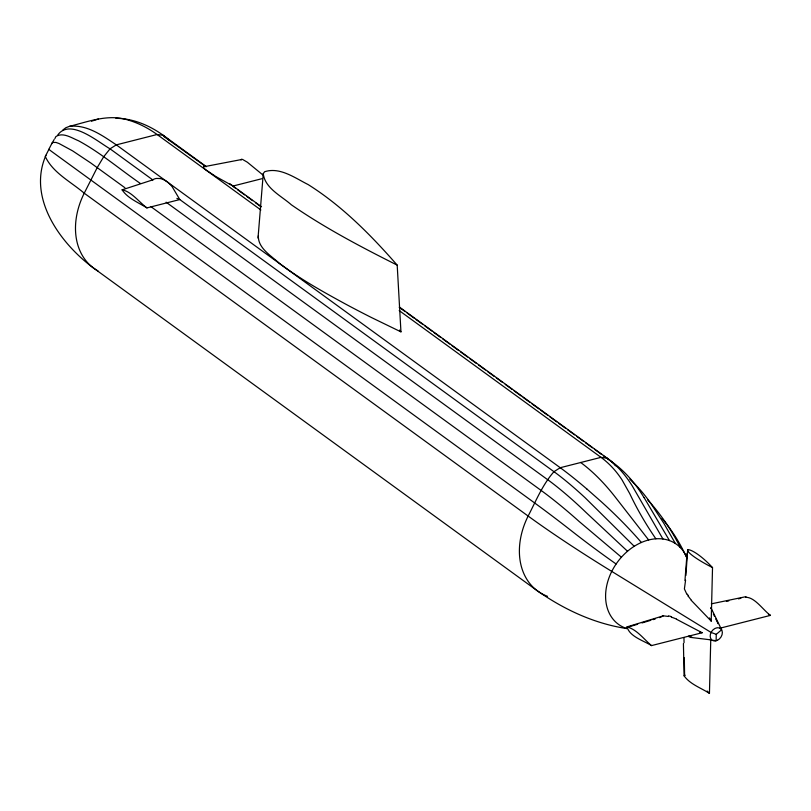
<?xml version="1.0" encoding="UTF-8"?>
<svg xmlns="http://www.w3.org/2000/svg" width="811" height="811" viewBox="0 0 811 811"><rect width="100%" height="100%" fill="white"/><g stroke="black" fill="none" stroke-linecap="round" stroke-linejoin="round"><path stroke-width="1.22" d="M683.42 643.549L684.099 675.827C689.999 684.251 700.998 687.91 709.443 693.375L710.75 639.849L709.595 639.453M691.246 600.343L711.206 621.125L712.524 567.599C688.235 541.15 671.447 546.563 712.524 567.599M710.933 607.682L721.618 629.772L716.265 634.334L716.113 640.771L713.427 640.315M397.197 265.126C370.83 234.997 342.232 206.024 308.17 184.584C295.113 178.055 279.856 166.731 264.639 171.729L263.271 173.564C264.802 188.213 281.397 195.917 291.362 204.808C324.805 227.932 360.905 246.909 397.197 265.126L400.948 331.851L371.347 317.476A1209.323 532.026 1.4 0 1 345.557 304.064C322.859 291.707 300.141 279.065 279.491 263.433C271.462 255.881 257.827 248.267 258.344 235.778M685.579 580.179L684.393 588.918L686.866 594.27M685.903 575.465L687.677 549.534M684.96 580.514L687.049 553.507M263.271 173.564L258.02 238.069M676.475 619.229L702.133 632.742L651.517 645.597C643.518 640.619 629.427 636.523 627.085 626.873L663.347 615.823L668.477 616.472M745.613 597.312C754.676 596.906 763.151 610.146 770.45 615.377L719.833 628.241M152.458 180.508L152.742 179.88L110.043 148.829C97.817 141.854 70.131 117.919 57.794 134.95M203.541 166.59L203.632 167.563M146.943 207.91C138.458 202.547 127.803 198.442 122.106 189.845C131.453 191.558 139.147 202.192 146.943 207.91L179.799 199.557L553.954 471.678L560.239 467.714L601.012 457.353L607.175 458.154L613.248 462.949L615.488 465.818M241.131 160.051L241.445 159.22L242.631 159.473L247.304 162.19L262.886 174.963M51.904 143.577L54.144 139.512M684.099 675.827L685.163 675.269M54.864 138.61L55.908 136.552C63.076 131.889 71.844 138.073 78.637 140.83C100.665 152.762 119.764 169.286 140.333 183.448M45.943 155.327C27.321 197.702 59.832 242.824 92.859 267.539L536.76 590.378C563.665 609.396 594.26 623.689 627.035 628.606A49.451 37.448 -54 0 1 619.786 559.114A49.451 37.448 -54 0 1 686.461 556.822M553.954 471.678C542.549 484.643 536.02 500.884 528.133 516.049A70.05 53.06 -54 0 0 547.466 596.298M62.842 130.024L65.782 127.753L69.472 126.354C88.511 121.579 108.623 113.641 128.32 120.109C138.691 123.14 148.352 128.219 157.101 134.504L260.878 209.978M122.106 189.845L152.742 179.88M91.481 121.214L98.303 119.024M626.68 627.532L637.659 624.247M642.059 622.929L650.848 620.293M653.037 619.634L655.237 618.975M659.637 617.658L663.347 615.823M261.771 178.734L233.031 186.033L215.969 176.616L205.974 169.986A24.259 6.052 18.6 0 1 203.561 167.542M726.403 601.397L728.805 600.88M738.405 598.842L740.808 598.336M746.019 596.653L711.359 603.83M241.049 159.625L205.964 166.356A5.16 1.287 18.6 0 0 203.591 166.6M627.085 626.873C637.02 629.61 643.812 639.2 651.517 645.597M69.472 126.354C86.97 124.286 102.521 135.65 116.328 144.865L560.239 467.714A177.396 29.895 47.5 0 1 586.809 488.962M115.922 118.335C133.065 118.365 149.508 125.441 163.264 135.305L206.217 166.549M48.924 149.325L45.274 156.472C52.776 172.814 70.962 181.816 84.232 193.2L528.133 516.049A421 58.828 26.6 0 0 611.758 571.41L711.075 632.448L716.265 634.334M710.75 639.849L690.343 637.365M159.828 178.532L156.624 178.44A5.048 2.92 -19.2 0 0 152.701 179.86M711.085 639.909L711.754 640.021M702.133 632.742L699.721 632.266M671.346 617.293L671.974 617.495M176.879 198.381L179.799 199.557L172.256 186.875A73.811 42.659 -19.2 0 0 166.914 181.573L164.917 180.366A23.823 13.767 -19.2 0 0 159.899 178.461M768.433 614.414L770.45 615.377M163.518 136.207L205.994 166.762M229.625 183.61L261.497 206.744M399.762 307.308L607.175 458.154A188.375 118.69 -73.7 0 1 632.215 485.85L662.942 539.011M232.747 186.226L235.727 188.385M237.704 189.825L244.638 194.873M246.625 196.313L252.566 200.641M255.536 202.801L260.493 206.399M399.215 307.288L405.165 311.617M407.142 313.056L414.076 318.105M416.063 319.544L422.997 324.582M424.974 326.032L431.918 331.07M433.895 332.51L440.829 337.558M442.816 338.998L449.75 344.046M451.737 345.486L458.671 350.524M460.648 351.974L467.582 357.012M469.569 358.452L476.503 363.5M478.49 364.94L485.424 369.988M487.401 371.428L494.335 376.476M496.322 377.916L502.262 382.234M505.243 384.404L512.177 389.442M514.154 390.882L521.088 395.93M523.075 397.37L530.009 402.418M531.996 403.858L538.93 408.896M540.907 410.346L547.851 415.384M549.828 416.824L556.762 421.872M558.749 423.312L565.683 428.36M567.659 429.8L574.604 434.848M576.58 436.288L583.514 441.326M585.501 442.776L592.435 447.814M594.412 449.253L601.356 454.302M603.333 455.741L613.248 462.949M399.194 310.572L601.012 457.353A177.396 114.189 -66.7 0 1 622.088 479.99L629.762 493.666A479.524 318.429 11.8 0 0 655.866 538.808M166.093 202.192L547.577 479.636M124.965 187.777L90.72 162.94L72.635 150.887L59.031 143.517L55.959 142.432L52.38 142.472L48.832 149.315L51.367 151.282L534.642 502.962A360.753 36.181 42.7 0 1 572.546 531.692A478.52 117.321 26.3 0 0 616.107 564M150.724 206.511L541.13 490.442A273.865 59.74 51.1 0 1 579.003 521.351L621.419 557.218M586.799 488.942L600.576 501.086A479.524 303.496 15.6 0 1 641.4 542.488M627.521 551.257L585.897 512.329A219.345 54.236 53.2 0 0 547.547 479.565M707.131 691.013L709.443 693.375M634.232 546.3L585.147 497.782A188.375 43.064 51.8 0 0 553.933 471.627M399.519 330.067L400.948 331.851M169.712 140.577L163.264 135.305L157.101 134.504L116.328 144.865L110.043 148.829L103.666 156.787L97.219 167.603L84.232 193.2A70.05 53.06 -54 0 0 98.03 270.925M648.648 539.974L615.174 496.971A221.575 106.91 75.7 0 0 580.625 462.452M688.357 596.551L687.981 596.014M650.615 503.134L663.763 523.166L675.381 543.512M644.066 497.548L669.491 540.592M709.513 617.911L711.206 621.125M713.315 613.937L713.7 614.718M714.106 615.539L714.511 616.37M686.785 557.735L684.464 552.94A421 261.963 -31.2 0 0 662.05 518.462M715.768 618.996L716.184 619.908M716.61 620.82L717.036 621.743M717.461 622.676L717.877 623.608M683.967 637.73L684.048 642.738M684.312 657.772L684.606 675.31M680.419 547.658A478.52 317.912 -24.3 0 0 656.636 510.322A360.753 235.099 -58.7 0 0 647.563 499.769M629.792 479.21A273.865 173.341 -72.5 0 1 650.604 503.155M613.278 462.858A219.345 136.988 -75.9 0 1 644.025 497.599M671.984 617.343A98.922 74.551 73.6 0 1 676.506 619.067M668.457 615.873A63.217 45.862 66 0 1 671.346 616.634M688.468 595.892A64.728 43.794 13.3 0 1 687.333 594.179M691.428 600.272A98.922 70.942 5.2 0 1 688.529 596.49M691.965 637.223A98.922 10.482 -0.9 0 1 688.894 636.757M690.83 636.017A63.217 9.053 -6.1 0 1 688.965 635.804M710.74 608.189A98.922 15.429 77.6 0 1 710.943 608.544M717.502 640.254A7.177 5.434 -54 0 0 720.817 628.799A7.177 5.434 -54 0 0 710.487 633.949A7.177 5.434 -54 0 0 717.502 640.254"/></g></svg>
